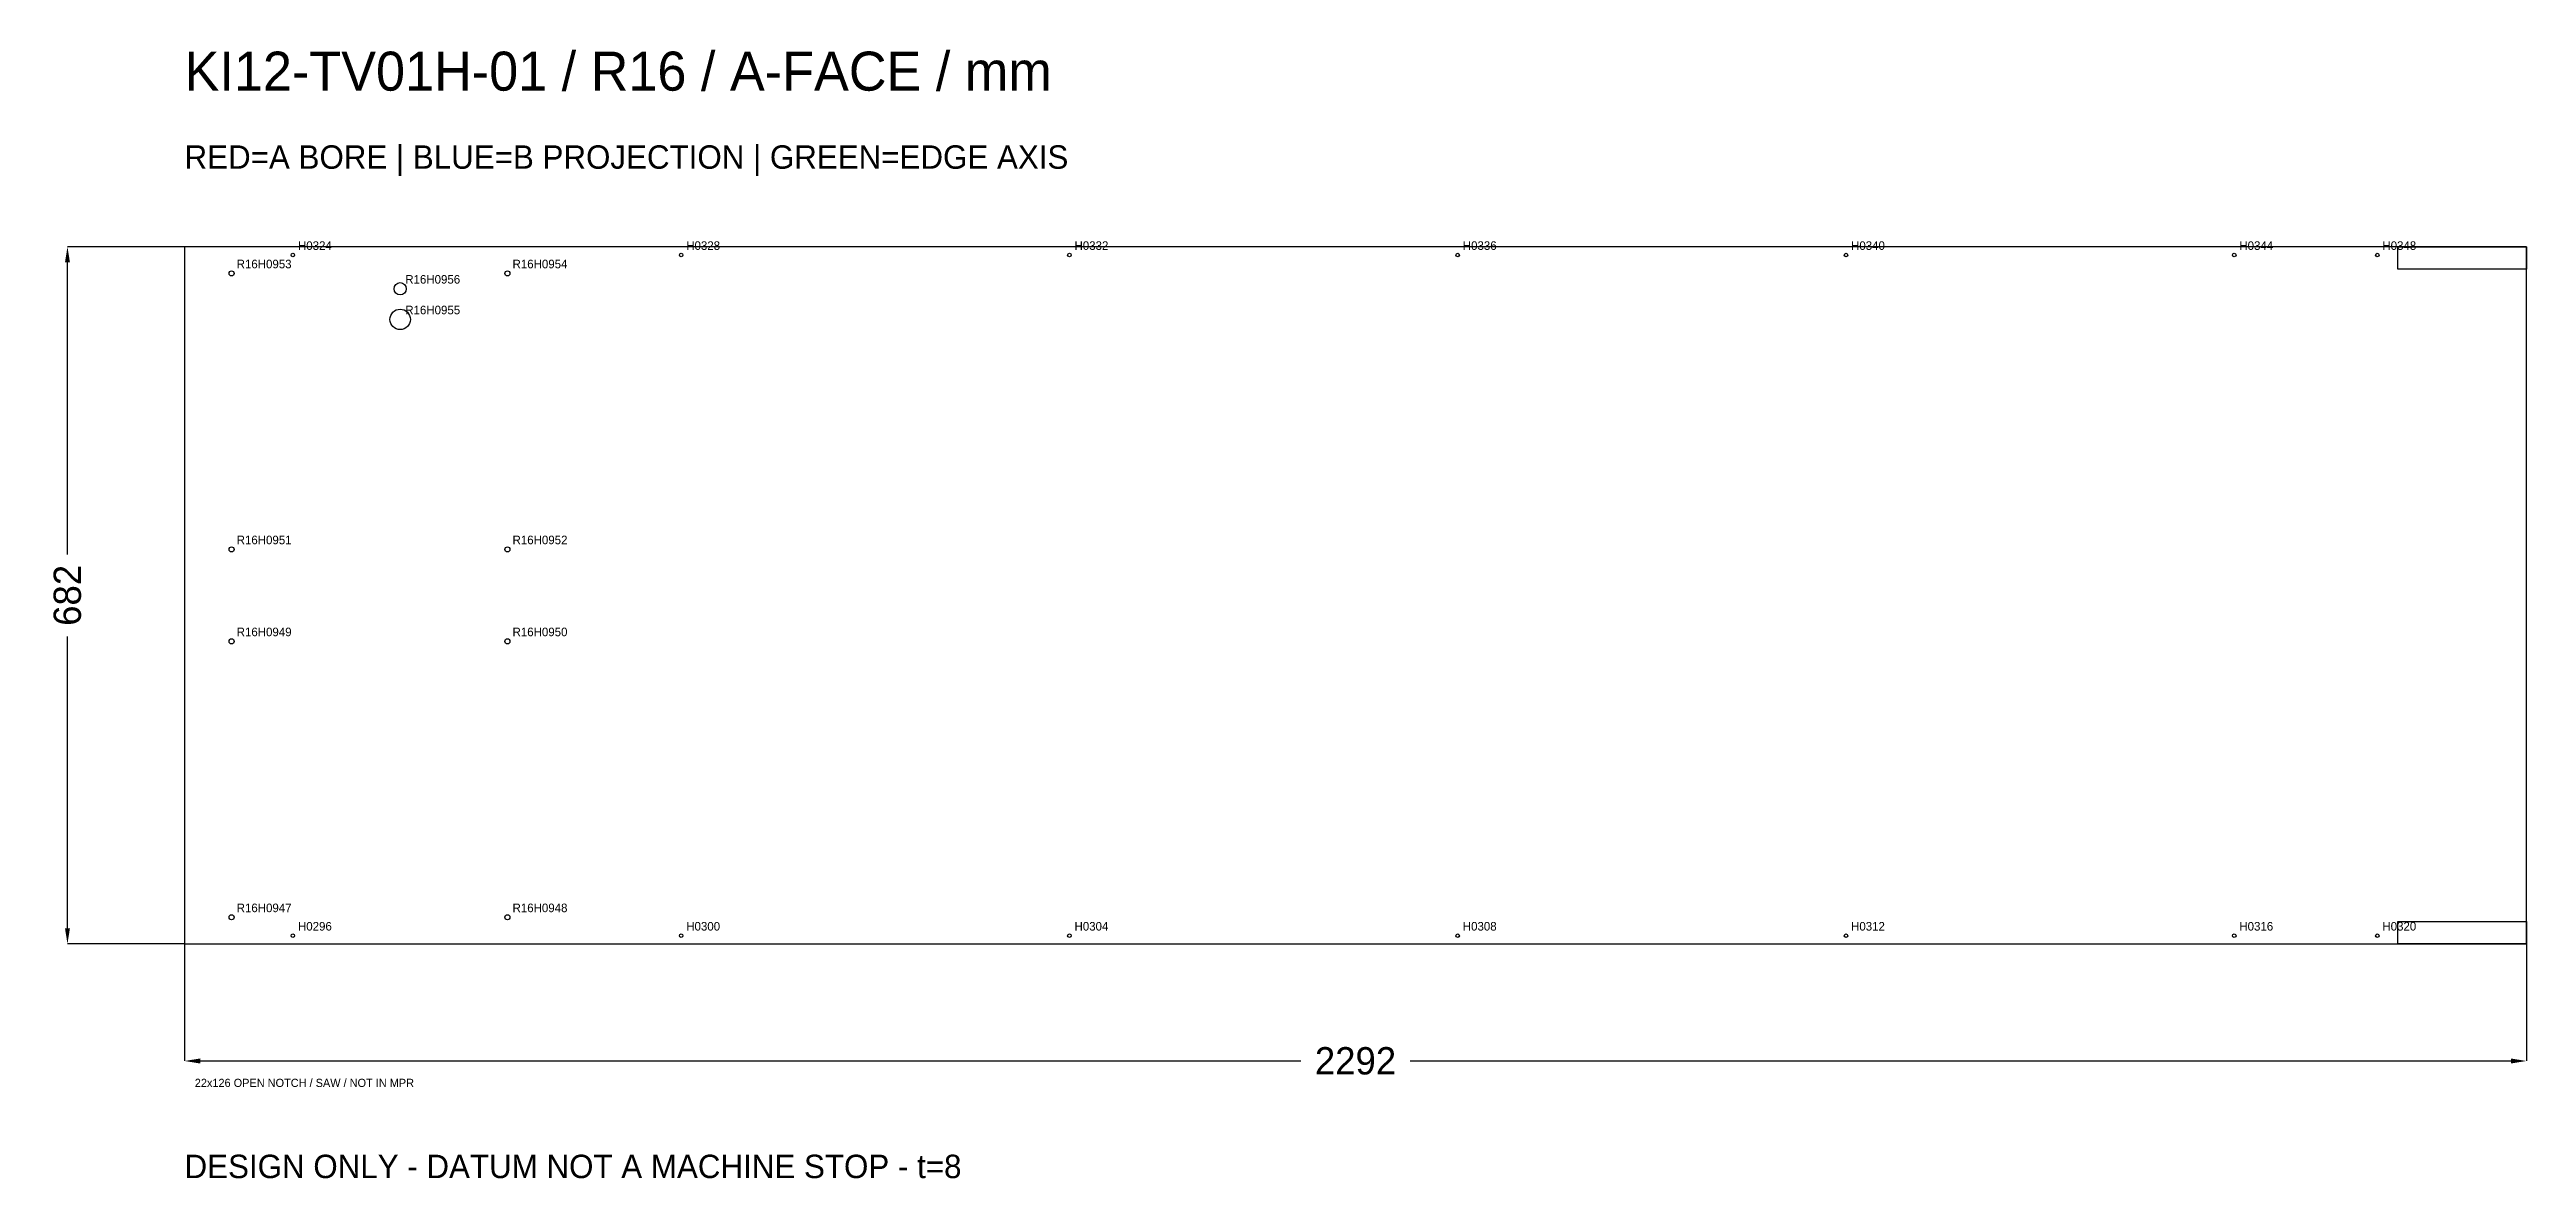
# Model space of a CAD drawing. Header units: millimetres. Extents: x -132 to 2292, y -230 to 875.
import ezdxf

# ---------------------------------------------------------------- set-up
doc = ezdxf.new("R2010")
doc.units = ezdxf.units.MM
for name, color, linetype in [('BORE_A', 1, 'Continuous'), ('CONTOUR', 7, 'Continuous'), ('SAW_NOTCH', 6, 'Continuous'), ('TEXT', 7, 'Continuous')]:
    doc.layers.add(name, color=color, linetype=linetype)
doc.dimstyles.get("Standard").update_dxf_attribs({"dimtxt": 2.5, "dimasz": 2.5, "dimexe": 1.25, "dimexo": 0.625, "dimtad": 1, "dimcen": 2.5, "dimazin": 3, "dimtfac": 1, "dimtmove": 0, "dimatfit": 3})

# ---------------------------------------------------------------- blocks, each defined once
blk = doc.blocks.new('_CLOSEDFILLED')
at = {"color": 0, "linetype": 'BYBLOCK'}
blk.add_solid([(-1, 0.16), (0, 0), (-1, -0.16)], dxfattribs=at)
blk = doc.blocks.new('*D1')
at = {"color": 2}
for p, q in [((0, 0), (0, -114.6)), ((2292, 0), (2292, -114.6)), ((15.28, -114.6), (1092.52, -114.6)), ((1199.48, -114.6), (2276.72, -114.6))]:
    blk.add_line(p, q, dxfattribs=at)
at = {"layer": 'Defpoints'}
for p in [(0, 0), (2292, 0), (0, -114.6)]:
    blk.add_point(p, dxfattribs=at)
at = {"color": 2, "xscale": 15.280000000000001, "yscale": 15.280000000000001, "rotation": 180}
blk.add_blockref('_CLOSEDFILLED', (0, -114.6), dxfattribs=at)
at = {"color": 2, "xscale": 15.280000000000001, "yscale": 15.280000000000001}
blk.add_blockref('_CLOSEDFILLED', (2292, -114.6), dxfattribs=at)
at = {"color": 7, "insert": (1146, -114.6), "char_height": 26.74, "attachment_point": 5}
blk.add_mtext('2292', dxfattribs=at)
blk = doc.blocks.new('*D2')
at = {"color": 2}
for p, q in [((0, 682), (-114.6, 682)), ((-114.6, 381.11), (-114.6, 666.72)), ((-114.6, 15.28), (-114.6, 300.89)), ((0, 0), (-114.6, 0))]:
    blk.add_line(p, q, dxfattribs=at)
at = {"layer": 'Defpoints'}
for p in [(0, 682), (-114.6, 0), (0, 0)]:
    blk.add_point(p, dxfattribs=at)
at = {"color": 2, "xscale": 15.280000000000001, "yscale": 15.280000000000001}
for p, rotation in [((-114.6, 682), 90), ((-114.6, 0), 270)]:
    blk.add_blockref('_CLOSEDFILLED', p, dxfattribs=dict(at, rotation=rotation))
at = {"color": 7, "insert": (-114.6, 341), "char_height": 26.74, "attachment_point": 5, "rotation": 90}
blk.add_mtext('682', dxfattribs=at)

msp = doc.modelspace()

# ---------------------------------------------------------------- linework, layer by layer
at = {"layer": 'BORE_A'}
for centre, radius in [((46, 656), 2.5), ((106, 674), 1.75), ((316, 656), 2.5), ((486, 674), 1.75), ((866, 674), 1.75), ((1246, 674), 1.75), ((1626, 674), 1.75), ((2006, 674), 1.75), ((2146, 674), 1.75), ((211, 641), 6), ((211, 611), 10), ((46, 386), 2.5), ((316, 386), 2.5), ((46, 296), 2.5), ((316, 296), 2.5), ((46, 26), 2.5), ((316, 26), 2.5), ((106, 8), 1.75), ((486, 8), 1.75), ((866, 8), 1.75), ((1246, 8), 1.75), ((1626, 8), 1.75), ((2006, 8), 1.75), ((2146, 8), 1.75)]:
    msp.add_circle(centre, radius, dxfattribs=at)
at = {"layer": 'CONTOUR'}
msp.add_lwpolyline([(0, 0), (2292, 0), (2292, 682), (0, 682)], close=True, dxfattribs=at)
at = {"layer": 'SAW_NOTCH'}
for points in [[(2166, 660), (2166, 682), (2292, 682), (2292, 660)], [(2166, 0), (2166, 22), (2292, 22), (2292, 0)]]:
    msp.add_lwpolyline(points, close=True, dxfattribs=at)

# ---------------------------------------------------------------- texts
msp.add_text('22x126 OPEN NOTCH / SAW / NOT IN MPR', height=8, dxfattribs=at).set_placement((10, -140))
at = {"layer": 'TEXT'}
for s, height, p in [('KI12-TV01H-01 / R16 / A-FACE / mm', 38.2, (0, 834.8)), ('RED=A BORE | BLUE=B PROJECTION | GREEN=EDGE AXIS', 22.92, (0, 758.4)), ('H0324', 8.404, (111, 679)), ('H0328', 8.404, (491, 679)), ('H0332', 8.404, (871, 679)), ('H0336', 8.404, (1251, 679)), ('H0340', 8.404, (1631, 679)), ('H0344', 8.404, (2011, 679)), ('H0348', 8.404, (2151, 679)), ('R16H0953', 8.404, (51, 661)), ('R16H0956', 8.404, (216, 646)), ('R16H0954', 8.404, (321, 661)), ('R16H0955', 8.404, (216, 616)), ('R16H0951', 8.404, (51, 391)), ('R16H0952', 8.404, (321, 391)), ('R16H0949', 8.404, (51, 301)), ('R16H0950', 8.404, (321, 301)), ('R16H0947', 8.404, (51, 31)), ('R16H0948', 8.404, (321, 31)), ('H0296', 8.404, (111, 13)), ('H0300', 8.404, (491, 13)), ('H0304', 8.404, (871, 13)), ('H0308', 8.404, (1251, 13)), ('H0312', 8.404, (1631, 13)), ('H0316', 8.404, (2011, 13)), ('H0320', 8.404, (2151, 13)), ('DESIGN ONLY - DATUM NOT A MACHINE STOP - t=8', 22.92, (0, -229.2))]:
    msp.add_text(s, height=height, dxfattribs=at).set_placement(p)

# ---------------------------------------------------------------- dimensions: what is measured, and where the dimension line sits
dim = msp.add_linear_dim(base=(-114.6, 0), p1=(0, 0), p2=(0, 682), angle=90, dimstyle='Standard', override={"dimtxt": 26.74, "dimasz": 15.28, "dimdec": 2, "dimclrd": 2, "dimclre": 2, "dimclrt": 7})
dim.commit()
dim.dimension.update_dxf_attribs({"geometry": '*D2', "text_midpoint": (-114.6, 341)})
dim = msp.add_linear_dim(base=(0, -114.6), p1=(0, 0), p2=(2292, 0), dimstyle='Standard', override={"dimtxt": 26.74, "dimasz": 15.28, "dimdec": 2, "dimclrd": 2, "dimclre": 2, "dimclrt": 7})
dim.commit()
dim.dimension.update_dxf_attribs({"geometry": '*D1', "text_midpoint": (1146, -114.6)})

doc.saveas('drawing.dxf')
